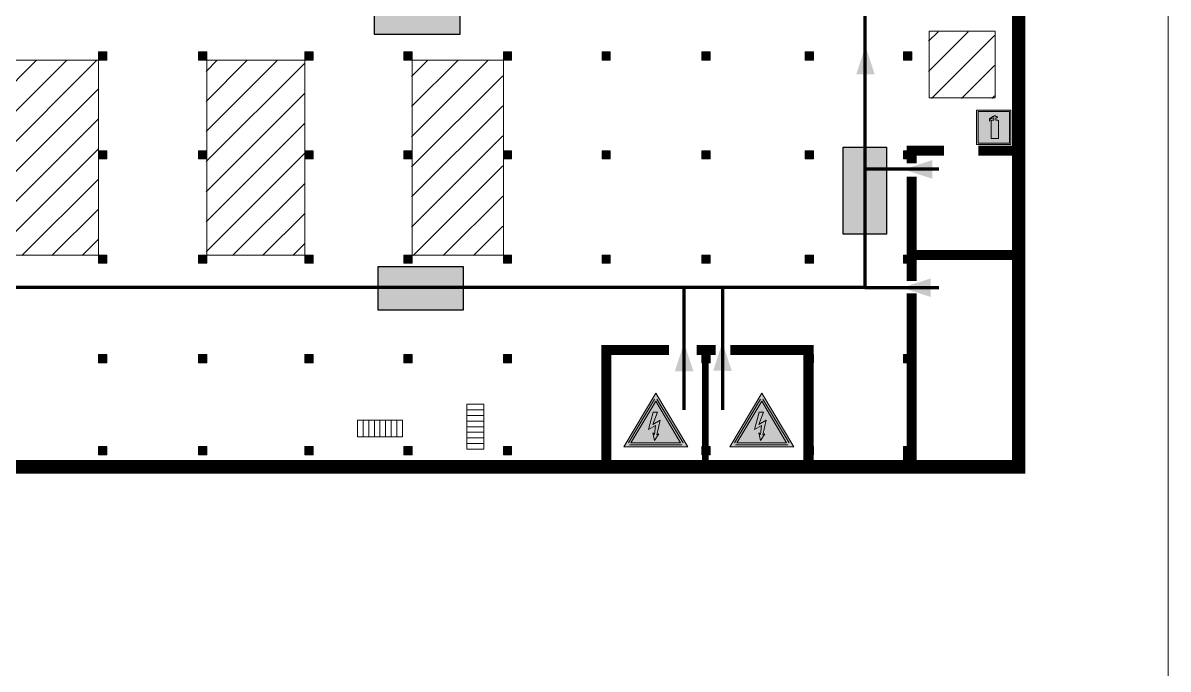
# Model space of a CAD drawing. Header units: millimetres. Extents: x 13810 to 67229, y 12374 to 21950.
# Drawn here: x 29495.7 to 29666.5, y 14644.3 to 14740.7 of the extents above; entities that cross this region are included whole.
import ezdxf

# ---------------------------------------------------------------- set-up
doc = ezdxf.new("R2010")
doc.units = ezdxf.units.MM
doc.layers.add('План_Штампы', color=7, linetype='Continuous')

# ---------------------------------------------------------------- blocks, each defined once
blk = doc.blocks.new('A$C32E8229D')
at = {"true_color": 0xffffff}
blk.add_hatch(color=7, dxfattribs=at).paths.add_polyline_path([(0, 0), (0, -8), (16, -8), (16, 0)])
h = blk.add_hatch(color=126)
h.paths.add_polyline_path([(0.2, -0.2), (15.8, -0.2), (15.8, -7.8), (0.2, -7.8)])
h.paths.add_polyline_path([(13.49, -2.05), (12.08, -2.05), (11.37, -2.63, 0.162397), (11.29, -2.84), (11.29, -3.63), (10.35, -3.63), (10.35, -4.05), (11.68, -4.05), (11.68, -3.48), (12.26, -4.28), (11.29, -5.1), (11.29, -6.78), (11.85, -6.78), (11.85, -5.44), (12.8, -4.64), (12.8, -5.94), (14.46, -5.94), (14.46, -5.39), (13.45, -5.39), (13.45, -3.97), (12.46, -2.59), (13.15, -2.59), (13.69, -3.34), (14.18, -3)], flags=16)
h.paths.add_polyline_path([(10.74, -1.82, 1), (11.8, -1.82, 1)], flags=16)
h.paths.add_polyline_path([(9.39, -3.59), (5.99, -3.59), (6.56, -3.03), (5.91, -3.03), (5.1, -3.83), (5.91, -4.64), (6.56, -4.64), (5.99, -4.09), (9.39, -4.09)], flags=16)
h.paths.add_polyline_path([(4.29, -1.08), (1.72, -1.08), (1.72, -6.6), (4.29, -6.6)], flags=16)
at = {"color": 126}
blk.add_lwpolyline([(16, -8), (0, -8), (0, 0), (16, 0)], close=True, dxfattribs=at)
blk = doc.blocks.new('A$C3AD82952')
at = {"true_color": 0xf5f5ff}
h = blk.add_hatch(color=7, dxfattribs=at)
h.dxf.hatch_style = 1
h.paths.add_polyline_path([(8.21, 8.73, 0.414214), (7.89, 9.05), (7.22, 9.05), (7.22, 9.92), (7.59, 9.92, 1), (7.57, 10.36), (7.22, 10.36), (7.22, 10.6), (6.43, 10.6), (6.43, 10.36), (6.01, 10.36), (4.74, 9.59), (4.74, 8.69), (4.98, 8.73), (4.98, 9.26), (6.12, 9.91), (6.43, 9.91), (6.43, 9.05), (5.76, 9.05, 0.414214), (5.44, 8.73), (5.44, 2.2), (8.21, 2.2)], flags=0)
h.paths.add_polyline_path([(12.8, 12.8), (0, 12.8), (0, 0), (12.8, 0)])
h.paths.add_polyline_path([(0.51, 12.29), (12.29, 12.29), (12.29, 0.51), (0.51, 0.51)], flags=16)
h.paths.add_polyline_path([(4.74, 9.59), (6.01, 10.36), (6.43, 10.36), (6.43, 10.6), (7.22, 10.6), (7.22, 10.36), (7.59, 10.36, -0.94586), (7.59, 9.92), (7.22, 9.92), (7.22, 9.05), (7.89, 9.05, -0.414214), (8.21, 8.73), (8.21, 2.2), (5.44, 2.2), (5.44, 8.73, -0.414214), (5.76, 9.05), (6.43, 9.05), (6.43, 9.91), (6.12, 9.91), (4.98, 9.26), (4.98, 8.73), (4.74, 8.69)], flags=0)
h = blk.add_hatch(color=242)
h.dxf.hatch_style = 1
h.paths.add_polyline_path([(12.29, 12.29), (0.51, 12.29), (0.51, 0.51), (12.29, 0.51)])
h.paths.add_polyline_path([(4.74, 8.69), (4.74, 9.59), (6.01, 10.36), (6.43, 10.36), (6.43, 10.6), (7.22, 10.6), (7.22, 10.36), (7.59, 10.36, -0.94586), (7.59, 9.92), (7.22, 9.92), (7.22, 9.05), (7.89, 9.05, -0.414214), (8.21, 8.73), (8.21, 2.2), (5.44, 2.2), (5.44, 8.73, -0.414214), (5.76, 9.05), (6.43, 9.05), (6.43, 9.91), (6.12, 9.91), (4.98, 9.26), (4.98, 8.73)], flags=16)
h = blk.add_hatch(color=7, dxfattribs=at)
h.dxf.hatch_style = 1
h.paths.add_polyline_path([(8.21, 8.73, 0.414214), (7.89, 9.05), (7.22, 9.05), (7.22, 9.92), (7.59, 9.92, 1), (7.57, 10.36), (7.22, 10.36), (7.22, 10.6), (6.43, 10.6), (6.43, 10.36), (6.01, 10.36), (4.74, 9.59), (4.74, 8.69), (4.98, 8.73), (4.98, 9.26), (6.12, 9.91), (6.43, 9.91), (6.43, 9.05), (5.76, 9.05, 0.414214), (5.44, 8.73), (5.44, 2.2), (8.21, 2.2)])
at = {"color": 242, "lineweight": 5}
for p, q in [((0, 0), (0, 12.8)), ((0, 12.8), (12.8, 12.8)), ((6.01, 10.36), (4.74, 9.59)), ((4.74, 9.59), (4.74, 8.69)), ((4.74, 8.69), (4.98, 8.73)), ((4.98, 9.26), (6.12, 9.91)), ((4.98, 8.73), (4.98, 9.26)), ((5.44, 2.2), (5.44, 8.73)), ((5.76, 9.05), (6.43, 9.05)), ((6.01, 10.36), (6.43, 10.36)), ((6.12, 9.91), (6.43, 9.91)), ((7.22, 10.6), (6.43, 10.6)), ((6.43, 10.6), (6.43, 10.36)), ((6.43, 9.91), (6.43, 9.05)), ((7.22, 10.36), (7.22, 10.6)), ((7.59, 10.36), (7.22, 10.36)), ((7.22, 9.05), (7.22, 9.92)), ((7.59, 9.92), (7.22, 9.92)), ((7.89, 9.05), (7.22, 9.05)), ((8.21, 2.2), (8.21, 8.73)), ((12.8, 0), (12.8, 12.8)), ((0, 0), (12.8, 0)), ((5.44, 2.2), (8.21, 2.2))]:
    blk.add_line(p, q, dxfattribs=at)
blk.add_lwpolyline([(0.51, 12.29), (12.29, 12.29), (12.29, 0.51), (0.51, 0.51)], close=True, dxfattribs=at)
for centre, radius, start, end in [((5.76, 8.73), 0.32, 90, 180), ((7.58, 10.14), 0.223, 273.1875, 86.8125), ((7.89, 8.73), 0.32, 0, 90)]:
    blk.add_arc(centre, radius, start, end, dxfattribs=at)
blk = doc.blocks.new('A$C3E6D3DDE')
at = {"lineweight": 5}
h = blk.add_hatch(color=40, dxfattribs=at)
h.paths.add_polyline_path([(24.1, 1.45), (16.46, -11.35), (31.74, -11.35)])
h.paths.add_polyline_path([(24.09, -0.46), (30.03, -10.41), (18.14, -10.41)], flags=16)
h.paths.add_polyline_path([(24.54, -3.08), (23.41, -6.02), (25.13, -5.01), (24.33, -8.5), (24.82, -8.27), (23.79, -9.86), (23.4, -8.04), (23.8, -8.43), (24.04, -6.29), (22.39, -7.25), (23.44, -3.08)], flags=0)
h = blk.add_hatch(color=256, dxfattribs=at)
h.paths.add_polyline_path([(24.37, 0.03, 0.567511), (23.82, 0.03), (17.59, -10.4, 0.582454), (17.86, -10.88), (30.32, -10.88, 0.582149), (30.6, -10.4)])
h.paths.add_polyline_path([(24.09, -0.46), (18.14, -10.41), (30.03, -10.41)], flags=16)
h.paths.add_polyline_path([(24.54, -3.08), (23.41, -6.02), (25.13, -5.01), (24.33, -8.5), (24.82, -8.27), (23.79, -9.86), (23.4, -8.04), (23.8, -8.43), (24.04, -6.29), (22.39, -7.25), (23.44, -3.08)], flags=0)
h = blk.add_hatch(color=40, dxfattribs=at)
h.paths.add_polyline_path([(24.09, -0.46), (18.14, -10.41), (30.03, -10.41)])
h.paths.add_polyline_path([(24.82, -8.27), (23.79, -9.86), (23.4, -8.04), (23.8, -8.43), (24.04, -6.29), (22.39, -7.25), (23.44, -3.08), (24.54, -3.08), (23.41, -6.02), (25.13, -5.01), (24.33, -8.5)], flags=16)
at = {"color": 40, "lineweight": 5}
for p, q in [((16.46, -11.35), (24.1, 1.45)), ((24.1, 1.45), (31.74, -11.35))]:
    blk.add_line(p, q, dxfattribs=at)
at = {"lineweight": 5}
for p, q in [((17.59, -10.4), (23.82, 0.03)), ((24.37, 0.03), (30.6, -10.4)), ((18.14, -10.41), (24.09, -0.46)), ((24.09, -0.46), (30.03, -10.41)), ((23.44, -3.08), (22.39, -7.25)), ((23.41, -6.02), (24.54, -3.08)), ((25.13, -5.01), (23.41, -6.02)), ((24.54, -3.08), (23.44, -3.08)), ((24.33, -8.5), (25.13, -5.01)), ((22.39, -7.25), (24.04, -6.29)), ((23.8, -8.43), (23.4, -8.04)), ((23.4, -8.04), (23.79, -9.86)), ((24.04, -6.29), (23.8, -8.43)), ((17.86, -10.88), (30.32, -10.88)), ((18.14, -10.41), (30.03, -10.41)), ((23.79, -9.86), (24.82, -8.27)), ((24.82, -8.27), (24.33, -8.5))]:
    blk.add_line(p, q, dxfattribs=at)
at = {"color": 50, "lineweight": 5}
blk.add_line((31.74, -11.35), (16.46, -11.35), dxfattribs=at)

msp = doc.modelspace()

# ---------------------------------------------------------------- hatches: boundary and pattern name
at = {"lineweight": 0}
h = msp.add_hatch(dxfattribs=at)
h.set_pattern_fill('ANSI31', color=256, angle=180)
h.set_pattern_definition([(225, (46856.7913, 21551.342), (2.24506403, -2.24506403), [])])
h.paths.add_polyline_path([(29630.82, 14729.43), (29640.66, 14729.43), (29640.66, 14739.39), (29630.82, 14739.39)])
h.paths.add_polyline_path([(29553.71, 14706), (29567.31, 14706), (29567.31, 14735.09), (29553.71, 14735.09)])
h.paths.add_polyline_path([(29523.06, 14706), (29537.72, 14706), (29537.72, 14735.09), (29523.06, 14735.09)])
h.paths.add_polyline_path([(29479.03, 14706), (29506.93, 14706), (29506.93, 14735.09), (29479.03, 14735.09)])
h.paths.add_polyline_path([(29466.35, 14723.1), (29476, 14723.1), (29476, 14732.81), (29466.35, 14732.81)])
h.paths.add_polyline_path([(29464.52, 14677.43), (29477.81, 14677.43), (29477.81, 14689.92), (29464.52, 14689.92)])
h.paths.add_polyline_path([(29344.69, 14706), (29417.82, 14706), (29417.82, 14735.1), (29344.69, 14735.1)])
h.paths.add_polyline_path([(29194.26, 14706), (29313.12, 14706), (29313.12, 14735.1), (29194.26, 14735.1)])
h.paths.add_polyline_path([(29224.82, 14781.8), (29313.12, 14781.8), (29313.12, 14810.28), (29224.82, 14810.28)])
h.paths.add_polyline_path([(29359.24, 14781.8), (29447.7, 14781.8), (29447.7, 14810.28), (29359.24, 14810.28)])
h.paths.add_polyline_path([(29465.44, 14783.09), (29476.69, 14783.09), (29476.69, 14793.79), (29465.44, 14793.79)])
h.paths.add_polyline_path([(29465.44, 14812.7), (29476.69, 14812.7), (29476.69, 14823.4), (29465.44, 14823.4)])
h.paths.add_polyline_path([(29479.03, 14781.8), (29627.02, 14781.8), (29627.02, 14810.28), (29479.03, 14810.28)])
h = msp.add_hatch(color=256, dxfattribs=at)
h.dxf.hatch_style = 1
h.paths.add_polyline_path([(29507.01, 14736.41), (29507.01, 14735.18), (29508.23, 14735.18), (29508.23, 14736.41)])
h = msp.add_hatch(color=256, dxfattribs=at)
h.dxf.hatch_style = 1
h.paths.add_polyline_path([(29521.92, 14736.41), (29521.92, 14735.18), (29523.14, 14735.18), (29523.14, 14736.41)])
h = msp.add_hatch(color=256, dxfattribs=at)
h.dxf.hatch_style = 1
h.paths.add_polyline_path([(29537.79, 14736.41), (29537.79, 14735.18), (29539.01, 14735.18), (29539.01, 14736.41)])
h = msp.add_hatch(color=256, dxfattribs=at)
h.dxf.hatch_style = 1
h.paths.add_polyline_path([(29552.56, 14736.41), (29552.56, 14735.18), (29553.78, 14735.18), (29553.78, 14736.41)])
h = msp.add_hatch(color=256, dxfattribs=at)
h.dxf.hatch_style = 1
h.paths.add_polyline_path([(29567.39, 14736.41), (29567.39, 14735.18), (29568.61, 14735.18), (29568.61, 14736.41)])
h = msp.add_hatch(color=256, dxfattribs=at)
h.dxf.hatch_style = 1
h.paths.add_polyline_path([(29582.12, 14736.41), (29582.12, 14735.18), (29583.34, 14735.18), (29583.34, 14736.41)])
h = msp.add_hatch(color=256, dxfattribs=at)
h.dxf.hatch_style = 1
h.paths.add_polyline_path([(29597, 14736.41), (29597, 14735.18), (29598.22, 14735.18), (29598.22, 14736.41)])
h = msp.add_hatch(color=256, dxfattribs=at)
h.dxf.hatch_style = 1
h.paths.add_polyline_path([(29612.42, 14736.41), (29612.42, 14735.18), (29613.65, 14735.18), (29613.65, 14736.41)])
h = msp.add_hatch(color=256, dxfattribs=at)
h.dxf.hatch_style = 1
h.paths.add_polyline_path([(29627.09, 14736.41), (29627.09, 14735.18), (29628.31, 14735.18), (29628.31, 14736.41)])
h = msp.add_hatch(color=256, dxfattribs=at)
h.dxf.hatch_style = 1
h.paths.add_polyline_path([(29507.01, 14721.65), (29507.01, 14720.42), (29508.23, 14720.42), (29508.23, 14721.65)])
h = msp.add_hatch(color=256, dxfattribs=at)
h.dxf.hatch_style = 1
h.paths.add_polyline_path([(29521.92, 14721.65), (29521.92, 14720.42), (29523.14, 14720.42), (29523.14, 14721.65)])
h = msp.add_hatch(color=256, dxfattribs=at)
h.dxf.hatch_style = 1
h.paths.add_polyline_path([(29537.79, 14721.65), (29537.79, 14720.42), (29539.01, 14720.42), (29539.01, 14721.65)])
h = msp.add_hatch(color=256, dxfattribs=at)
h.dxf.hatch_style = 1
h.paths.add_polyline_path([(29552.56, 14721.65), (29552.56, 14720.42), (29553.78, 14720.42), (29553.78, 14721.65)])
h = msp.add_hatch(color=256, dxfattribs=at)
h.dxf.hatch_style = 1
h.paths.add_polyline_path([(29567.39, 14721.65), (29567.39, 14720.42), (29568.61, 14720.42), (29568.61, 14721.65)])
h = msp.add_hatch(color=256, dxfattribs=at)
h.dxf.hatch_style = 1
h.paths.add_polyline_path([(29582.12, 14721.65), (29582.12, 14720.42), (29583.34, 14720.42), (29583.34, 14721.65)])
h = msp.add_hatch(color=256, dxfattribs=at)
h.dxf.hatch_style = 1
h.paths.add_polyline_path([(29597, 14721.65), (29597, 14720.42), (29598.22, 14720.42), (29598.22, 14721.65)])
h = msp.add_hatch(color=256, dxfattribs=at)
h.dxf.hatch_style = 1
h.paths.add_polyline_path([(29612.42, 14721.65), (29612.42, 14720.42), (29613.65, 14720.42), (29613.65, 14721.65)])
h = msp.add_hatch(color=256, dxfattribs=at)
h.dxf.hatch_style = 1
h.paths.add_polyline_path([(29627.09, 14721.65), (29627.09, 14720.42), (29628.31, 14720.42), (29628.31, 14721.65)])
h = msp.add_hatch(color=256, dxfattribs=at)
h.dxf.hatch_style = 1
h.paths.add_polyline_path([(29507.01, 14706.08), (29507.01, 14704.85), (29508.23, 14704.85), (29508.23, 14706.08)])
h = msp.add_hatch(color=256, dxfattribs=at)
h.dxf.hatch_style = 1
h.paths.add_polyline_path([(29521.92, 14706.08), (29521.92, 14704.85), (29523.14, 14704.85), (29523.14, 14706.08)])
h = msp.add_hatch(color=256, dxfattribs=at)
h.dxf.hatch_style = 1
h.paths.add_polyline_path([(29537.79, 14706.08), (29537.79, 14704.85), (29539.01, 14704.85), (29539.01, 14706.08)])
h = msp.add_hatch(color=256, dxfattribs=at)
h.dxf.hatch_style = 1
h.paths.add_polyline_path([(29552.56, 14706.08), (29552.56, 14704.85), (29553.78, 14704.85), (29553.78, 14706.08)])
h = msp.add_hatch(color=256, dxfattribs=at)
h.dxf.hatch_style = 1
h.paths.add_polyline_path([(29567.39, 14706.08), (29567.39, 14704.85), (29568.61, 14704.85), (29568.61, 14706.08)])
h = msp.add_hatch(color=256, dxfattribs=at)
h.dxf.hatch_style = 1
h.paths.add_polyline_path([(29582.12, 14706.08), (29582.12, 14704.85), (29583.34, 14704.85), (29583.34, 14706.08)])
h = msp.add_hatch(color=256, dxfattribs=at)
h.dxf.hatch_style = 1
h.paths.add_polyline_path([(29597, 14706.08), (29597, 14704.85), (29598.22, 14704.85), (29598.22, 14706.08)])
h = msp.add_hatch(color=256, dxfattribs=at)
h.dxf.hatch_style = 1
h.paths.add_polyline_path([(29612.42, 14706.08), (29612.42, 14704.85), (29613.65, 14704.85), (29613.65, 14706.08)])
h = msp.add_hatch(color=256, dxfattribs=at)
h.dxf.hatch_style = 1
h.paths.add_polyline_path([(29627.09, 14706.08), (29627.09, 14704.85), (29628.31, 14704.85), (29628.31, 14706.08)])
h = msp.add_hatch(color=256, dxfattribs=at)
h.dxf.hatch_style = 1
h.paths.add_polyline_path([(29507.01, 14691.23), (29507.01, 14690), (29508.23, 14690), (29508.23, 14691.23)])
h = msp.add_hatch(color=256, dxfattribs=at)
h.dxf.hatch_style = 1
h.paths.add_polyline_path([(29521.92, 14691.23), (29521.92, 14690), (29523.14, 14690), (29523.14, 14691.23)])
h = msp.add_hatch(color=256, dxfattribs=at)
h.dxf.hatch_style = 1
h.paths.add_polyline_path([(29537.79, 14691.23), (29537.79, 14690), (29539.01, 14690), (29539.01, 14691.23)])
h = msp.add_hatch(color=256, dxfattribs=at)
h.dxf.hatch_style = 1
h.paths.add_polyline_path([(29552.56, 14691.23), (29552.56, 14690), (29553.78, 14690), (29553.78, 14691.23)])
h = msp.add_hatch(color=256, dxfattribs=at)
h.dxf.hatch_style = 1
h.paths.add_polyline_path([(29567.39, 14691.23), (29567.39, 14690), (29568.61, 14690), (29568.61, 14691.23)])
h = msp.add_hatch(color=256, dxfattribs=at)
h.dxf.hatch_style = 1
h.paths.add_polyline_path([(29582.12, 14691.23), (29582.12, 14690), (29583.34, 14690), (29583.34, 14691.23)])
h = msp.add_hatch(color=256, dxfattribs=at)
h.dxf.hatch_style = 1
h.paths.add_polyline_path([(29597, 14691.23), (29597, 14690), (29598.22, 14690), (29598.22, 14691.23)])
h = msp.add_hatch(color=256, dxfattribs=at)
h.dxf.hatch_style = 1
h.paths.add_polyline_path([(29612.42, 14691.23), (29612.42, 14690), (29613.65, 14690), (29613.65, 14691.23)])
h = msp.add_hatch(color=256, dxfattribs=at)
h.dxf.hatch_style = 1
h.paths.add_polyline_path([(29627.09, 14691.23), (29627.09, 14690), (29628.31, 14690), (29628.31, 14691.23)])
h = msp.add_hatch(color=256, dxfattribs=at)
h.dxf.hatch_style = 1
h.paths.add_polyline_path([(29507.01, 14677.51), (29507.01, 14676.28), (29508.23, 14676.28), (29508.23, 14677.51)])
h = msp.add_hatch(color=256, dxfattribs=at)
h.dxf.hatch_style = 1
h.paths.add_polyline_path([(29521.92, 14677.51), (29521.92, 14676.28), (29523.14, 14676.28), (29523.14, 14677.51)])
h = msp.add_hatch(color=256, dxfattribs=at)
h.dxf.hatch_style = 1
h.paths.add_polyline_path([(29537.79, 14677.51), (29537.79, 14676.28), (29539.01, 14676.28), (29539.01, 14677.51)])
h = msp.add_hatch(color=256, dxfattribs=at)
h.dxf.hatch_style = 1
h.paths.add_polyline_path([(29552.56, 14677.51), (29552.56, 14676.28), (29553.78, 14676.28), (29553.78, 14677.51)])
h = msp.add_hatch(color=256, dxfattribs=at)
h.dxf.hatch_style = 1
h.paths.add_polyline_path([(29567.39, 14677.51), (29567.39, 14676.28), (29568.61, 14676.28), (29568.61, 14677.51)])
h = msp.add_hatch(color=256, dxfattribs=at)
h.dxf.hatch_style = 1
h.paths.add_polyline_path([(29582.12, 14677.51), (29582.12, 14676.28), (29583.34, 14676.28), (29583.34, 14677.51)])
h = msp.add_hatch(color=256, dxfattribs=at)
h.dxf.hatch_style = 1
h.paths.add_polyline_path([(29597, 14677.51), (29597, 14676.28), (29598.22, 14676.28), (29598.22, 14677.51)])
h = msp.add_hatch(color=256, dxfattribs=at)
h.dxf.hatch_style = 1
h.paths.add_polyline_path([(29612.42, 14677.51), (29612.42, 14676.28), (29613.65, 14676.28), (29613.65, 14677.51)])
h = msp.add_hatch(color=256, dxfattribs=at)
h.dxf.hatch_style = 1
h.paths.add_polyline_path([(29627.09, 14677.51), (29627.09, 14676.28), (29628.31, 14676.28), (29628.31, 14677.51)])
h = msp.add_hatch(color=256, dxfattribs=at)
h.dxf.hatch_style = 1
h.paths.add_polyline_path([(29627.09, 14676.28), (29627.09, 14675.05), (29628.31, 14675.05), (29628.31, 14676.28)])

# ---------------------------------------------------------------- linework, layer by layer
at = {"color": 126, "lineweight": 0, "true_color": 0x008754}
msp.add_lwpolyline([(29066.55, 14939.23), (29666.55, 14939.23), (29666.55, 14544.23), (29066.55, 14544.23)], close=True, dxfattribs=at)
at = {"lineweight": 0}
for points, const_width in [([(29184.4, 14842.17), (29083.43, 14842.17), (29083.43, 14781.22), (29098.18, 14781.22), (29098.18, 14766.48), (29117.21, 14766.48), (29117.21, 14674.47), (29644.26, 14674.47), (29644.26, 14676.58)], 2), ([(29644.19, 14674.74), (29644.26, 14674.74), (29644.26, 14842.17), (29187.77, 14842.17)], 2), ([(29628.31, 14719.75), (29628.31, 14721.65), (29633.13, 14721.65)], 1.5), ([(29638.26, 14721.65), (29643.96, 14721.65)], 1.5), ([(29628.31, 14702.21), (29628.31, 14717.76)], 1.5), ([(29628.31, 14706.08), (29643.63, 14706.08)], 1.5), ([(29628.31, 14675.05), (29628.31, 14700.34)], 1.5), ([(29592.12, 14691.92), (29582.77, 14691.92), (29582.77, 14674.95)], 1.5), ([(29599.07, 14691.92), (29596.22, 14691.92)], 1.5), ([(29597.51, 14674.7), (29597.51, 14692.44)], 1), ([(29612.91, 14674.94), (29612.91, 14691.92), (29601.23, 14691.92)], 1.5)]:
    msp.add_lwpolyline(points, dxfattribs=dict(at, const_width=const_width))
at = {"color": 126, "lineweight": 100, "true_color": 0x008754}
for points in [[(29621.32, 14741.97), (29621.32, 14718.89)], [(29632.37, 14718.89), (29621.32, 14718.89), (29621.32, 14701.21), (29632.37, 14701.21)], [(29621.32, 14701.21), (29185.35, 14701.21)], [(29594.35, 14682.95), (29594.35, 14701.21)], [(29600.07, 14701.21), (29600.07, 14682.95)]]:
    msp.add_lwpolyline(points, dxfattribs=at)
at = {"lineweight": 0}
for points in [[(29640.73, 14729.52), (29630.89, 14729.52), (29630.89, 14739.47), (29640.73, 14739.47)], [(29507.01, 14706.08), (29479.1, 14706.08), (29479.1, 14735.18), (29507.01, 14735.18)], [(29508.23, 14735.18), (29507.01, 14735.18), (29507.01, 14736.41), (29508.23, 14736.41)], [(29523.14, 14735.18), (29521.92, 14735.18), (29521.92, 14736.41), (29523.14, 14736.41)], [(29537.79, 14735.18), (29523.14, 14735.18), (29523.14, 14706.08), (29537.79, 14706.08)], [(29539.01, 14735.18), (29537.79, 14735.18), (29537.79, 14736.41), (29539.01, 14736.41)], [(29553.78, 14735.18), (29552.56, 14735.18), (29552.56, 14736.41), (29553.78, 14736.41)], [(29567.39, 14706.08), (29553.78, 14706.08), (29553.78, 14735.18), (29567.39, 14735.18)], [(29568.61, 14735.18), (29567.39, 14735.18), (29567.39, 14736.41), (29568.61, 14736.41)], [(29583.34, 14735.18), (29582.12, 14735.18), (29582.12, 14736.41), (29583.34, 14736.41)], [(29598.22, 14735.18), (29597, 14735.18), (29597, 14736.41), (29598.22, 14736.41)], [(29613.65, 14735.18), (29612.42, 14735.18), (29612.42, 14736.41), (29613.65, 14736.41)], [(29628.31, 14735.18), (29627.09, 14735.18), (29627.09, 14736.41), (29628.31, 14736.41)], [(29508.23, 14720.42), (29507.01, 14720.42), (29507.01, 14721.65), (29508.23, 14721.65)], [(29523.14, 14720.42), (29521.92, 14720.42), (29521.92, 14721.65), (29523.14, 14721.65)], [(29539.01, 14720.42), (29537.79, 14720.42), (29537.79, 14721.65), (29539.01, 14721.65)], [(29553.78, 14720.42), (29552.56, 14720.42), (29552.56, 14721.65), (29553.78, 14721.65)], [(29568.61, 14720.42), (29567.39, 14720.42), (29567.39, 14721.65), (29568.61, 14721.65)], [(29583.34, 14720.42), (29582.12, 14720.42), (29582.12, 14721.65), (29583.34, 14721.65)], [(29598.22, 14720.42), (29597, 14720.42), (29597, 14721.65), (29598.22, 14721.65)], [(29613.65, 14720.42), (29612.42, 14720.42), (29612.42, 14721.65), (29613.65, 14721.65)], [(29628.31, 14720.42), (29627.09, 14720.42), (29627.09, 14721.65), (29628.31, 14721.65)], [(29508.23, 14704.85), (29507.01, 14704.85), (29507.01, 14706.08), (29508.23, 14706.08)], [(29523.14, 14704.85), (29521.92, 14704.85), (29521.92, 14706.08), (29523.14, 14706.08)], [(29539.01, 14704.85), (29537.79, 14704.85), (29537.79, 14706.08), (29539.01, 14706.08)], [(29553.78, 14704.85), (29552.56, 14704.85), (29552.56, 14706.08), (29553.78, 14706.08)], [(29568.61, 14704.85), (29567.39, 14704.85), (29567.39, 14706.08), (29568.61, 14706.08)], [(29583.34, 14704.85), (29582.12, 14704.85), (29582.12, 14706.08), (29583.34, 14706.08)], [(29598.22, 14704.85), (29597, 14704.85), (29597, 14706.08), (29598.22, 14706.08)], [(29613.65, 14704.85), (29612.42, 14704.85), (29612.42, 14706.08), (29613.65, 14706.08)], [(29628.31, 14704.85), (29627.09, 14704.85), (29627.09, 14706.08), (29628.31, 14706.08)], [(29508.23, 14690), (29507.01, 14690), (29507.01, 14691.23), (29508.23, 14691.23)], [(29523.14, 14690), (29521.92, 14690), (29521.92, 14691.23), (29523.14, 14691.23)], [(29539.01, 14690), (29537.79, 14690), (29537.79, 14691.23), (29539.01, 14691.23)], [(29553.78, 14690), (29552.56, 14690), (29552.56, 14691.23), (29553.78, 14691.23)], [(29568.61, 14690), (29567.39, 14690), (29567.39, 14691.23), (29568.61, 14691.23)], [(29583.34, 14690), (29582.12, 14690), (29582.12, 14691.23), (29583.34, 14691.23)], [(29598.22, 14690), (29597, 14690), (29597, 14691.23), (29598.22, 14691.23)], [(29613.65, 14690), (29612.42, 14690), (29612.42, 14691.23), (29613.65, 14691.23)], [(29628.31, 14690), (29627.09, 14690), (29627.09, 14691.23), (29628.31, 14691.23)], [(29561.96, 14682.97), (29561.96, 14683.81), (29564.47, 14683.81), (29564.47, 14682.97)], [(29561.96, 14682.14), (29561.96, 14682.97), (29564.47, 14682.97), (29564.47, 14682.14)], [(29545.64, 14681.45), (29546.47, 14681.45), (29546.47, 14678.94), (29545.64, 14678.94)], [(29546.47, 14681.45), (29547.31, 14681.45), (29547.31, 14678.94), (29546.47, 14678.94)], [(29547.31, 14681.45), (29548.15, 14681.45), (29548.15, 14678.94), (29547.31, 14678.94)], [(29548.15, 14681.45), (29548.99, 14681.45), (29548.99, 14678.94), (29548.15, 14678.94)], [(29548.99, 14681.45), (29549.82, 14681.45), (29549.82, 14678.94), (29548.99, 14678.94)], [(29549.82, 14681.45), (29550.66, 14681.45), (29550.66, 14678.94), (29549.82, 14678.94)], [(29550.66, 14681.45), (29551.5, 14681.45), (29551.5, 14678.94), (29550.66, 14678.94)], [(29551.5, 14681.45), (29552.34, 14681.45), (29552.34, 14678.94), (29551.5, 14678.94)], [(29561.96, 14681.3), (29561.96, 14682.14), (29564.47, 14682.14), (29564.47, 14681.3)], [(29561.96, 14680.46), (29561.96, 14681.3), (29564.47, 14681.3), (29564.47, 14680.46)], [(29561.96, 14679.62), (29561.96, 14680.46), (29564.47, 14680.46), (29564.47, 14679.62)], [(29561.96, 14678.79), (29561.96, 14679.62), (29564.47, 14679.62), (29564.47, 14678.79)], [(29561.96, 14677.95), (29561.96, 14678.79), (29564.47, 14678.79), (29564.47, 14677.95)], [(29508.23, 14676.28), (29507.01, 14676.28), (29507.01, 14677.51), (29508.23, 14677.51)], [(29523.14, 14676.28), (29521.92, 14676.28), (29521.92, 14677.51), (29523.14, 14677.51)], [(29539.01, 14676.28), (29537.79, 14676.28), (29537.79, 14677.51), (29539.01, 14677.51)], [(29553.78, 14676.28), (29552.56, 14676.28), (29552.56, 14677.51), (29553.78, 14677.51)], [(29561.96, 14677.11), (29561.96, 14677.95), (29564.47, 14677.95), (29564.47, 14677.11)], [(29568.61, 14676.28), (29567.39, 14676.28), (29567.39, 14677.51), (29568.61, 14677.51)], [(29583.34, 14676.28), (29582.12, 14676.28), (29582.12, 14677.51), (29583.34, 14677.51)], [(29598.22, 14676.28), (29597, 14676.28), (29597, 14677.51), (29598.22, 14677.51)], [(29613.65, 14676.28), (29612.42, 14676.28), (29612.42, 14677.51), (29613.65, 14677.51)], [(29628.31, 14676.28), (29627.09, 14676.28), (29627.09, 14677.51), (29628.31, 14677.51)], [(29628.31, 14675.05), (29627.09, 14675.05), (29627.09, 14676.28), (29628.31, 14676.28)]]:
    msp.add_lwpolyline(points, close=True, dxfattribs=at)
at = {"layer": 'План_Штампы', "color": 126, "true_color": 0x008754}
for points in [[(29622.8, 14733.02), (29620.03, 14733.02), (29621.4, 14737.27)], [(29631.36, 14720.24), (29631.36, 14717.47), (29627.11, 14718.84)], [(29631.14, 14702.59), (29631.14, 14699.82), (29626.89, 14701.19)], [(29595.75, 14688.72), (29592.98, 14688.73), (29594.35, 14692.97)], [(29601.46, 14688.79), (29598.7, 14688.8), (29600.06, 14693.04)]]:
    msp.add_solid(points, dxfattribs=at)

# ---------------------------------------------------------------- block references
for name, p, xscale, yscale, zscale in [('A$C3AD82952', (29637.99, 14722.59), 0.4, 0.4, 0.4), ('A$C3E6D3DDE', (29575.07, 14684.56), 0.625, 0.625, 0.625), ('A$C3E6D3DDE', (29590.88, 14684.56), 0.625, 0.625, 0.625)]:
    msp.add_blockref(name, p, dxfattribs=dict(xscale=xscale, yscale=yscale, zscale=zscale))
at = {"layer": 'План_Штампы', "color": 126, "true_color": 0x008754, "xscale": -0.8, "yscale": 0.8, "zscale": 0.8}
for p in [(29560.93, 14745.45), (29561.45, 14704.29)]:
    msp.add_blockref('A$C32E8229D', p, dxfattribs=at)
at = {"layer": 'План_Штампы', "color": 126, "true_color": 0x008754, "xscale": 0.8100087101568005, "yscale": 0.8100087101568005, "zscale": 0.8100087101568005, "rotation": 269.9978653237144}
msp.add_blockref('A$C32E8229D', (29624.56, 14722.17), dxfattribs=at)

doc.saveas('drawing.dxf')
